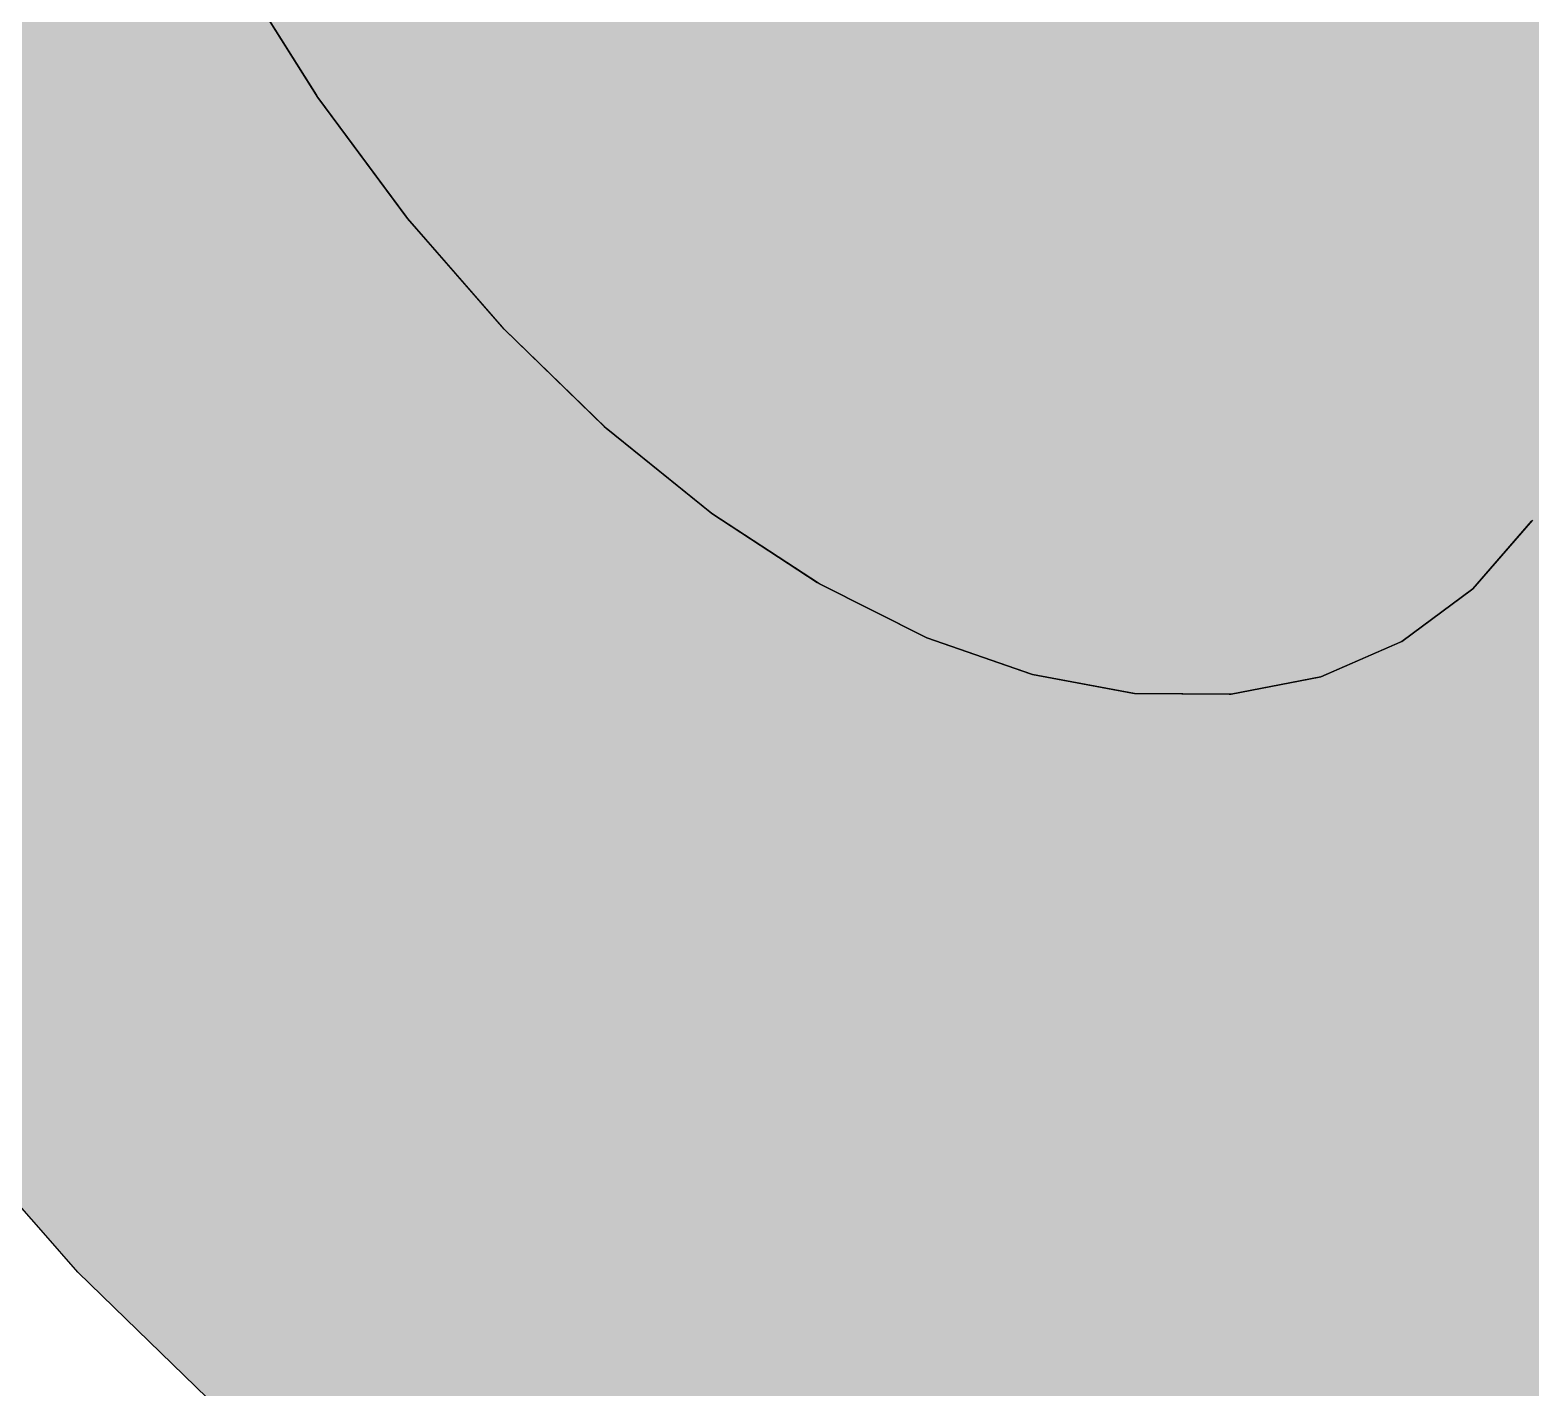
# Model space of a CAD drawing. Extents: x 0 to 1682, y 0 to 1188.
# Drawn here: x 1005.67 to 1011.15, y 488.17 to 493.13 of the extents above; entities that cross this region are included whole.
import ezdxf

# ---------------------------------------------------------------- set-up
doc = ezdxf.new("R2010")
doc.units = 0
doc.layers.add('SOMBRA', color=8, linetype='CONTINUOUS')
doc.layers.add('VISIBLE', color=7, linetype='CONTINUOUS')

msp = doc.modelspace()

# ---------------------------------------------------------------- linework, layer by layer
at = {"layer": 'SOMBRA', "color": 252}
for points in [[(1589.7621, 831.8698), (1589.8395, 831.6914), (1002.9408, 492.8453)], [(1589.7621, 831.8698), (1002.9408, 492.8453), (1091.2425, 544.0494)], [(1003.0327, 492.6713), (1002.9408, 492.8453), (1589.8395, 831.6914)], [(1003.0327, 492.6713), (1589.8395, 831.6914), (1501.5495, 780.4902)], [(1590.3575, 830.7102), (1590.4493, 830.5363), (1003.5507, 491.6902)], [(1590.3575, 830.7102), (1003.5507, 491.6902), (1091.8408, 542.8915)], [(1003.6554, 491.5237), (1003.5507, 491.6902), (1590.4493, 830.5363)], [(1003.6554, 491.5237), (1590.4493, 830.5363), (1502.1721, 779.3425)], [(1591.04, 829.5971), (1591.1447, 829.4306), (1004.2461, 490.5845)], [(1591.04, 829.5971), (1004.2461, 490.5845), (1092.5232, 541.7783)], [(1004.3619, 490.4283), (1004.2461, 490.5845), (1591.1447, 829.4306)], [(1004.3619, 490.4283), (1591.1447, 829.4306), (1502.8815, 778.2487)], [(1591.798, 828.5494), (1591.9138, 828.3932), (1005.0152, 489.5471)], [(1591.798, 828.5494), (1005.0152, 489.5471), (1093.2809, 540.7305)], [(1005.1401, 489.4039), (1005.0152, 489.5471), (1591.9138, 828.3932)], [(1005.1401, 489.4039), (1591.9138, 828.3932), (1503.6576, 777.2231)], [(1592.6184, 827.5851), (1592.7433, 827.4419), (1005.8447, 488.5958)], [(1592.6184, 827.5851), (1005.8447, 488.5958), (1094.0986, 539.7646)], [(1005.9766, 488.468), (1005.8447, 488.5958), (1592.7433, 827.4419)], [(1005.9766, 488.468), (1592.7433, 827.4419), (1504.4945, 776.2874)], [(1593.4873, 826.7208), (1593.6192, 826.5929), (1006.7206, 487.7468)], [(1593.4873, 826.7208), (1006.7206, 487.7468), (1094.9715, 538.9025)], [(1006.8572, 487.6366), (1006.7206, 487.7468), (1593.6192, 826.5929)], [(1006.8572, 487.6366), (1593.6192, 826.5929), (1505.373, 775.4549)], [(1594.3897, 825.971), (1594.5264, 825.8608), (1007.6277, 487.0147)], [(1594.3897, 825.971), (1007.6277, 487.0147), (1095.8714, 538.1513)], [(1007.7667, 486.924), (1007.6277, 487.0147), (1594.5264, 825.8608)], [(1007.7667, 486.924), (1594.5264, 825.8608), (1506.2853, 774.7438)], [(1595.3103, 825.3488), (1595.4493, 825.2581), (1008.5507, 486.412)], [(1595.3103, 825.3488), (1008.5507, 486.412), (1096.7917, 537.529)], [(1008.6897, 486.3423), (1008.5507, 486.412), (1595.4493, 825.2581)], [(1008.6897, 486.3423), (1595.4493, 825.2581), (1507.2083, 774.1622)], [(1596.2333, 824.8648), (1596.3723, 824.7951), (1009.4736, 485.949)], [(1596.2333, 824.8648), (1009.4736, 485.949), (1097.7146, 537.0449)], [(1009.6103, 485.9015), (1009.4736, 485.949), (1596.3723, 824.7951)], [(1009.6103, 485.9015), (1596.3723, 824.7951), (1508.1286, 773.7212)], [(1597.1428, 824.5272), (1597.2794, 824.4797), (1010.3808, 485.6336)], [(1597.1428, 824.5272), (1010.3808, 485.6336), (1098.6269, 536.7089)], [(1010.5127, 485.6091), (1010.3808, 485.6336), (1597.2794, 824.4797)], [(1010.5127, 485.6091), (1597.2794, 824.4797), (1509.0285, 773.4274)], [(1003.0327, 492.6713), (1501.5495, 780.4902), (1153.3452, 578.5592)], [(1003.6554, 491.5237), (1502.1721, 779.3425), (1154.0218, 577.4426)], [(1004.3619, 490.4283), (1502.8815, 778.2487), (1154.7719, 576.3878)], [(1005.1401, 489.4039), (1503.6576, 777.2231), (1155.5857, 575.4143)], [(1005.9766, 488.468), (1504.4945, 776.2874), (1156.447, 574.5375)], [(1006.8572, 487.6366), (1505.373, 775.4549), (1157.3505, 573.7781)], [(1007.7667, 486.924), (1506.2853, 774.7438), (1158.2668, 573.1408)], [(1008.6897, 486.3423), (1507.2083, 774.1622), (1159.1891, 572.6417)], [(1009.6103, 485.9015), (1508.1286, 773.7212), (1160.1003, 572.2886)], [(1010.5127, 485.6091), (1509.0285, 773.4274), (1160.9872, 572.0888)], [(1152.7622, 579.7232), (1002.8634, 493.0237), (1002.8095, 493.148)], [(1152.7622, 579.7232), (1091.2425, 544.0494), (1002.8634, 493.0237)], [(1003.0327, 492.6713), (1153.3452, 578.5592), (1003.3949, 491.9853)], [(1153.3452, 578.5592), (1003.4588, 491.8642), (1003.3949, 491.9853)], [(1153.3452, 578.5592), (1091.8408, 542.8915), (1003.4588, 491.8642)], [(1003.6554, 491.5237), (1154.0218, 577.4426), (1004.0684, 490.867)], [(1154.0218, 577.4426), (1004.1414, 490.751), (1004.0684, 490.867)], [(1154.0218, 577.4426), (1092.5232, 541.7783), (1004.1414, 490.751)], [(1004.3619, 490.4283), (1154.7719, 576.3878), (1004.8187, 489.8122)], [(1154.7719, 576.3878), (1004.8993, 489.7034), (1004.8187, 489.8122)], [(1154.7719, 576.3878), (1093.2809, 540.7305), (1004.8993, 489.7034)], [(1005.1401, 489.4039), (1155.5857, 575.4143), (1005.6328, 488.8389)], [(1155.5857, 575.4143), (1005.7198, 488.7391), (1005.6328, 488.8389)], [(1155.5857, 575.4143), (1094.0986, 539.7646), (1005.7198, 488.7391)], [(1005.9766, 488.468), (1156.447, 574.5375), (1006.4968, 487.9637)], [(1156.447, 574.5375), (1006.5887, 487.8747), (1006.4968, 487.9637)], [(1156.447, 574.5375), (1094.9715, 538.9025), (1006.5887, 487.8747)], [(1006.8572, 487.6366), (1157.3505, 573.7781), (1007.3959, 487.2018)], [(1157.3505, 573.7781), (1007.4911, 487.125), (1007.3959, 487.2018)], [(1157.3505, 573.7781), (1095.8714, 538.1513), (1007.4911, 487.125)], [(1007.7667, 486.924), (1158.2668, 573.1408), (1008.3149, 486.566)], [(1158.2668, 573.1408), (1008.4117, 486.5028), (1008.3149, 486.566)], [(1158.2668, 573.1408), (1096.7917, 537.529), (1008.4117, 486.5028)], [(1008.6897, 486.3423), (1159.1891, 572.6417), (1009.2378, 486.0673)], [(1159.1891, 572.6417), (1009.3347, 486.0187), (1009.2378, 486.0673)], [(1159.1891, 572.6417), (1097.7146, 537.0449), (1009.3347, 486.0187)], [(1009.6103, 485.9015), (1160.1003, 572.2886), (1010.149, 485.7142)], [(1160.1003, 572.2886), (1010.2442, 485.6811), (1010.149, 485.7142)], [(1160.1003, 572.2886), (1098.6269, 536.7089), (1010.2442, 485.6811)], [(1010.5127, 485.6091), (1160.9872, 572.0888), (1011.0329, 485.5127)], [(1160.9872, 572.0888), (1011.1248, 485.4957), (1011.0329, 485.5127)], [(1160.9872, 572.0888), (1099.5055, 536.5223), (1011.1248, 485.4957)], [(1091.2425, 544.0494), (1002.9408, 492.8453), (1002.8634, 493.0237)], [(1091.8408, 542.8915), (1003.5507, 491.6902), (1003.4588, 491.8642)], [(1092.5232, 541.7783), (1004.2461, 490.5845), (1004.1414, 490.751)], [(1093.2809, 540.7305), (1005.0152, 489.5471), (1004.8993, 489.7034)], [(1094.0986, 539.7646), (1005.8447, 488.5958), (1005.7198, 488.7391)], [(1094.9715, 538.9025), (1006.7206, 487.7468), (1006.5887, 487.8747)], [(1095.8714, 538.1513), (1007.6277, 487.0147), (1007.4911, 487.125)], [(1096.7917, 537.529), (1008.5507, 486.412), (1008.4117, 486.5028)], [(1097.7146, 537.0449), (1009.4736, 485.949), (1009.3347, 486.0187)], [(1098.6269, 536.7089), (1010.3808, 485.6336), (1010.2442, 485.6811)], [(1099.5055, 536.5223), (1011.2567, 485.4712), (1011.1248, 485.4957)], [(1005.7088, 493.3399), (1006.0004, 493.1046), (1005.9473, 493.4437)], [(1005.9473, 493.4437), (1006.0004, 493.1046), (1006.1864, 493.2119)], [(1005.3622, 493.189), (1005.7303, 492.9486), (1005.7088, 493.3399)], [(1005.7088, 493.3399), (1005.7303, 492.9486), (1006.0004, 493.1046)], [(1006.5037, 493.0636), (1006.3887, 493.3287), (1006.3114, 493.2841)], [(1006.5564, 493.1025), (1006.4257, 493.3501), (1006.3887, 493.3287)], [(1006.5037, 493.0636), (1006.5564, 493.1025), (1006.3887, 493.3287)], [(1006.5564, 493.1025), (1006.7212, 492.8802), (1006.4257, 493.3501)], [(1006.4106, 492.9947), (1006.3114, 493.2841), (1006.1864, 493.2119)], [(1006.4106, 492.9947), (1006.5037, 493.0636), (1006.3114, 493.2841)], [(1006.2676, 492.889), (1006.1864, 493.2119), (1006.0004, 493.1046)], [(1006.2676, 492.889), (1006.4106, 492.9947), (1006.1864, 493.2119)], [(1005.3622, 493.189), (1005.3347, 492.7202), (1005.7303, 492.9486)], [(1006.0584, 492.7344), (1006.0004, 493.1046), (1005.7303, 492.9486)], [(1006.0584, 492.7344), (1006.2676, 492.889), (1006.0004, 493.1046)], [(1006.5037, 493.0636), (1006.6894, 492.8506), (1006.5564, 493.1025)], [(1006.5564, 493.1025), (1006.6894, 492.8506), (1006.7212, 492.8802)], [(1006.4106, 492.9947), (1006.6228, 492.7889), (1006.5037, 493.0636)], [(1006.5037, 493.0636), (1006.6228, 492.7889), (1006.6894, 492.8506)], [(1006.2676, 492.889), (1006.5152, 492.6891), (1006.4106, 492.9947)], [(1006.4106, 492.9947), (1006.5152, 492.6891), (1006.6228, 492.7889)], [(1005.7545, 492.5096), (1005.7303, 492.9486), (1005.3347, 492.7202)], [(1005.7545, 492.5096), (1006.0584, 492.7344), (1005.7303, 492.9486)], [(1006.0584, 492.7344), (1006.3551, 492.5406), (1006.2676, 492.889)], [(1006.2676, 492.889), (1006.3551, 492.5406), (1006.5152, 492.6891)], [(1006.8703, 492.6432), (1006.7212, 492.8802), (1006.6894, 492.8506)], [(1006.8703, 492.6432), (1007.0481, 492.4393), (1006.7212, 492.8802)], [(1006.8259, 492.5921), (1006.6894, 492.8506), (1006.6228, 492.7889)], [(1006.8259, 492.5921), (1006.8703, 492.6432), (1006.6894, 492.8506)], [(1006.7474, 492.5018), (1006.6228, 492.7889), (1006.5152, 492.6891)], [(1006.7474, 492.5018), (1006.8259, 492.5921), (1006.6228, 492.7889)], [(1005.3027, 492.1756), (1005.7545, 492.5096), (1005.3347, 492.7202)], [(1005.7545, 492.5096), (1006.1226, 492.3249), (1006.0584, 492.7344)], [(1006.0584, 492.7344), (1006.1226, 492.3249), (1006.3551, 492.5406)], [(1006.6269, 492.3631), (1006.5152, 492.6891), (1006.3551, 492.5406)], [(1006.6269, 492.3631), (1006.7474, 492.5018), (1006.5152, 492.6891)], [(1006.8259, 492.5921), (1007.0219, 492.4021), (1006.8703, 492.6432)], [(1006.8703, 492.6432), (1007.0219, 492.4021), (1007.0481, 492.4393)], [(1006.7474, 492.5018), (1006.9673, 492.3243), (1006.8259, 492.5921)], [(1006.8259, 492.5921), (1006.9673, 492.3243), (1007.0219, 492.4021)], [(1005.3027, 492.1756), (1005.782, 492.009), (1005.7545, 492.5096)], [(1005.7545, 492.5096), (1005.782, 492.009), (1006.1226, 492.3249)], [(1006.4507, 492.1603), (1006.3551, 492.5406), (1006.1226, 492.3249)], [(1006.4507, 492.1603), (1006.6269, 492.3631), (1006.3551, 492.5406)], [(1006.6269, 492.3631), (1006.8789, 492.1986), (1006.7474, 492.5018)], [(1006.7474, 492.5018), (1006.8789, 492.1986), (1006.9673, 492.3243)], [(1007.2129, 492.2169), (1007.0481, 492.4393), (1007.0219, 492.4021)], [(1007.2129, 492.2169), (1007.4006, 492.035), (1007.0481, 492.4393)], [(1007.1776, 492.1546), (1007.0219, 492.4021), (1006.9673, 492.3243)], [(1007.1776, 492.1546), (1007.2129, 492.2169), (1007.0219, 492.4021)], [(1006.4507, 492.1603), (1006.7474, 492.0115), (1006.6269, 492.3631)], [(1006.6269, 492.3631), (1006.7474, 492.0115), (1006.8789, 492.1986)], [(1006.1946, 491.8656), (1006.1226, 492.3249), (1005.782, 492.009)], [(1006.1946, 491.8656), (1006.4507, 492.1603), (1006.1226, 492.3249)], [(1007.1151, 492.0443), (1006.9673, 492.3243), (1006.8789, 492.1986)], [(1007.1151, 492.0443), (1007.1776, 492.1546), (1006.9673, 492.3243)], [(1005.3027, 492.1756), (1005.2648, 491.5294), (1005.782, 492.009)], [(1007.0192, 491.8752), (1006.8789, 492.1986), (1006.7474, 492.0115)], [(1007.0192, 491.8752), (1007.1151, 492.0443), (1006.8789, 492.1986)], [(1007.1776, 492.1546), (1007.3806, 491.9907), (1007.2129, 492.2169)], [(1007.2129, 492.2169), (1007.3806, 491.9907), (1007.4006, 492.035)], [(1006.1946, 491.8656), (1006.5564, 491.7398), (1006.4507, 492.1603)], [(1006.4507, 492.1603), (1006.5564, 491.7398), (1006.7474, 492.0115)], [(1007.1151, 492.0443), (1007.3388, 491.8983), (1007.1776, 492.1546)], [(1007.1776, 492.1546), (1007.3388, 491.8983), (1007.3806, 491.9907)], [(1005.8139, 491.4276), (1005.782, 492.009), (1005.2648, 491.5294)], [(1005.8139, 491.4276), (1006.1946, 491.8656), (1005.782, 492.009)], [(1006.8789, 491.6277), (1006.7474, 492.0115), (1006.5564, 491.7398)], [(1006.8789, 491.6277), (1007.0192, 491.8752), (1006.7474, 492.0115)], [(1007.0192, 491.8752), (1007.2712, 491.7488), (1007.1151, 492.0443)], [(1007.1151, 492.0443), (1007.2712, 491.7488), (1007.3388, 491.8983)], [(1007.5784, 491.8311), (1007.4006, 492.035), (1007.3806, 491.9907)], [(1007.5784, 491.8311), (1007.7729, 491.6742), (1007.4006, 492.035)], [(1007.5528, 491.7585), (1007.3806, 491.9907), (1007.3388, 491.8983)], [(1007.5528, 491.7585), (1007.5784, 491.8311), (1007.3806, 491.9907)], [(1007.5073, 491.6303), (1007.3388, 491.8983), (1007.2712, 491.7488)], [(1007.5073, 491.6303), (1007.5528, 491.7585), (1007.3388, 491.8983)], [(1005.8139, 491.4276), (1006.2766, 491.3418), (1006.1946, 491.8656)], [(1006.1946, 491.8656), (1006.2766, 491.3418), (1006.5564, 491.7398)], [(1006.8789, 491.6277), (1007.1705, 491.5263), (1007.0192, 491.8752)], [(1007.0192, 491.8752), (1007.1705, 491.5263), (1007.2712, 491.7488)], [(1007.5528, 491.7585), (1007.7593, 491.6236), (1007.5784, 491.8311)], [(1007.5784, 491.8311), (1007.7593, 491.6236), (1007.7729, 491.6742)], [(1006.675, 491.2679), (1006.5564, 491.7398), (1006.2766, 491.3418)], [(1006.675, 491.2679), (1006.8789, 491.6277), (1006.5564, 491.7398)], [(1007.4376, 491.4334), (1007.2712, 491.7488), (1007.1705, 491.5263)], [(1007.4376, 491.4334), (1007.5073, 491.6303), (1007.2712, 491.7488)], [(1007.5073, 491.6303), (1007.731, 491.518), (1007.5528, 491.7585)], [(1007.5528, 491.7585), (1007.731, 491.518), (1007.7593, 491.6236)], [(1007.9606, 491.4922), (1007.7729, 491.6742), (1007.7593, 491.6236)], [(1007.9606, 491.4922), (1008.1584, 491.363), (1007.7729, 491.6742)], [(1006.675, 491.2679), (1007.0243, 491.2032), (1006.8789, 491.6277)], [(1006.8789, 491.6277), (1007.0243, 491.2032), (1007.1705, 491.5263)], [(1007.4376, 491.4334), (1007.6853, 491.3473), (1007.5073, 491.6303)], [(1007.5073, 491.6303), (1007.6853, 491.3473), (1007.731, 491.518)], [(1007.945, 491.4107), (1007.7593, 491.6236), (1007.731, 491.518)], [(1007.945, 491.4107), (1007.9606, 491.4922), (1007.7593, 491.6236)], [(1005.2186, 490.7425), (1005.8139, 491.4276), (1005.2648, 491.5294)], [(1007.3357, 491.1455), (1007.1705, 491.5263), (1007.0243, 491.2032)], [(1007.3357, 491.1455), (1007.4376, 491.4334), (1007.1705, 491.5263)], [(1007.9175, 491.2666), (1007.731, 491.518), (1007.6853, 491.3473)], [(1007.9175, 491.2666), (1007.945, 491.4107), (1007.731, 491.518)], [(1007.945, 491.4107), (1008.1516, 491.3071), (1007.9606, 491.4922)], [(1007.9606, 491.4922), (1008.1516, 491.3071), (1008.1584, 491.363)], [(1005.2186, 490.7425), (1005.8519, 490.7375), (1005.8139, 491.4276)], [(1005.8139, 491.4276), (1005.8519, 490.7375), (1006.2766, 491.3418)], [(1007.3357, 491.1455), (1007.6172, 491.0933), (1007.4376, 491.4334)], [(1007.4376, 491.4334), (1007.6172, 491.0933), (1007.6853, 491.3473)], [(1007.9175, 491.2666), (1008.1373, 491.1902), (1007.945, 491.4107)], [(1007.945, 491.4107), (1008.1373, 491.1902), (1008.1516, 491.3071)], [(1007.8751, 491.0454), (1007.6853, 491.3473), (1007.6172, 491.0933)], [(1007.8751, 491.0454), (1007.9175, 491.2666), (1007.6853, 491.3473)], [(1008.3529, 491.2061), (1008.1584, 491.363), (1008.1516, 491.3071)], [(1008.3529, 491.2061), (1008.5507, 491.1068), (1008.1584, 491.363)], [(1006.372, 490.7334), (1006.2766, 491.3418), (1005.8519, 490.7375)], [(1006.372, 490.7334), (1006.675, 491.2679), (1006.2766, 491.3418)], [(1008.3476, 491.117), (1008.1516, 491.3071), (1008.1373, 491.1902)], [(1008.3476, 491.117), (1008.3529, 491.2061), (1008.1516, 491.3071)], [(1011.0656, 491.1846), (1011.1533, 491.3393), (1010.9349, 491.088)], [(1011.0656, 491.1846), (1011.1986, 491.2829), (1011.1533, 491.3393)], [(1006.372, 490.7334), (1006.8102, 490.7299), (1006.675, 491.2679)], [(1006.675, 491.2679), (1006.8102, 490.7299), (1007.0243, 491.2032)], [(1007.8751, 491.0454), (1008.1143, 491.0011), (1007.9175, 491.2666)], [(1007.9175, 491.2666), (1008.1143, 491.0011), (1008.1373, 491.1902)], [(1011.132, 491.095), (1011.1986, 491.2829), (1011.0656, 491.1846)], [(1011.132, 491.095), (1011.2932, 491.1652), (1011.1986, 491.2829)], [(1007.1875, 490.7269), (1007.0243, 491.2032), (1006.8102, 490.7299)], [(1007.1875, 490.7269), (1007.3357, 491.1455), (1007.0243, 491.2032)], [(1008.3384, 490.9596), (1008.1373, 491.1902), (1008.1143, 491.0011)], [(1008.3384, 490.9596), (1008.3476, 491.117), (1008.1373, 491.1902)], [(1008.3476, 491.117), (1008.5507, 491.0464), (1008.3529, 491.2061)], [(1008.3529, 491.2061), (1008.5507, 491.0464), (1008.5507, 491.1068)], [(1011.0656, 491.1846), (1010.9349, 491.088), (1010.9764, 491.0272)], [(1011.132, 491.095), (1011.0656, 491.1846), (1010.9764, 491.0272)], [(1007.1875, 490.7269), (1007.5184, 490.7243), (1007.3357, 491.1455)], [(1007.3357, 491.1455), (1007.5184, 490.7243), (1007.6172, 491.0933)], [(1011.2495, 490.9365), (1011.2932, 491.1652), (1011.132, 491.095)], [(1007.8133, 490.722), (1007.6172, 491.0933), (1007.5184, 490.7243)], [(1007.8133, 490.722), (1007.8751, 491.0454), (1007.6172, 491.0933)], [(1008.3384, 490.9596), (1008.5507, 490.9202), (1008.3476, 491.117)], [(1008.3476, 491.117), (1008.5507, 490.9202), (1008.5507, 491.0464)], [(1008.7485, 490.9777), (1008.5507, 491.1068), (1008.5507, 491.0464)], [(1008.7485, 490.9777), (1008.9429, 490.9101), (1008.5507, 491.1068)], [(1010.8247, 490.9612), (1010.9349, 491.088), (1010.6757, 490.8964)], [(1010.8247, 490.9612), (1010.9764, 491.0272), (1010.9349, 491.088)], [(1011.132, 491.095), (1010.9764, 491.0272), (1011.0631, 490.9003)], [(1011.2495, 490.9365), (1011.132, 491.095), (1011.0631, 490.9003)], [(1007.8133, 490.722), (1008.0799, 490.7198), (1007.8751, 491.0454)], [(1007.8751, 491.0454), (1008.0799, 490.7198), (1008.1143, 491.0011)], [(1008.7537, 490.8826), (1008.5507, 491.0464), (1008.5507, 490.9202)], [(1008.7537, 490.8826), (1008.7485, 490.9777), (1008.5507, 491.0464)], [(1010.8848, 490.8657), (1010.9764, 491.0272), (1010.8247, 490.9612)], [(1010.8848, 490.8657), (1011.0631, 490.9003), (1010.9764, 491.0272)], [(1008.3242, 490.7179), (1008.1143, 491.0011), (1008.0799, 490.7198)], [(1008.3242, 490.7179), (1008.3384, 490.9596), (1008.1143, 491.0011)], [(1008.3242, 490.7179), (1008.5507, 490.7161), (1008.3384, 490.9596)], [(1008.3384, 490.9596), (1008.5507, 490.7161), (1008.5507, 490.9202)], [(1008.7537, 490.8826), (1008.9498, 490.8462), (1008.7485, 490.9777)], [(1008.7485, 490.9777), (1008.9498, 490.8462), (1008.9429, 490.9101)], [(1010.8247, 490.9612), (1010.6757, 490.8964), (1010.7127, 490.8323)], [(1010.8848, 490.8657), (1010.8247, 490.9612), (1010.7127, 490.8323)], [(1008.763, 490.7144), (1008.5507, 490.9202), (1008.5507, 490.7161)], [(1008.763, 490.7144), (1008.7537, 490.8826), (1008.5507, 490.9202)], [(1009.1408, 490.8108), (1008.9429, 490.9101), (1008.9498, 490.8462)], [(1009.1408, 490.8108), (1009.3285, 490.776), (1008.9429, 490.9101)], [(1011.2495, 490.9365), (1011.0631, 490.9003), (1011.2033, 490.6951)], [(1008.763, 490.7144), (1008.964, 490.7128), (1008.7537, 490.8826)], [(1008.7537, 490.8826), (1008.964, 490.7128), (1008.9498, 490.8462)], [(1010.545, 490.7997), (1010.6757, 490.8964), (1010.3801, 490.7677)], [(1010.545, 490.7997), (1010.7127, 490.8323), (1010.6757, 490.8964)], [(1010.8848, 490.8657), (1010.7127, 490.8323), (1010.79, 490.6984)], [(1010.991, 490.6968), (1010.8848, 490.8657), (1010.79, 490.6984)], [(1010.991, 490.6968), (1011.0631, 490.9003), (1010.8848, 490.8657)], [(1010.991, 490.6968), (1011.2033, 490.6951), (1011.0631, 490.9003)], [(1009.1564, 490.7113), (1008.9498, 490.8462), (1008.964, 490.7128)], [(1009.1564, 490.7113), (1009.1408, 490.8108), (1008.9498, 490.8462)], [(1009.1564, 490.7113), (1009.342, 490.7099), (1009.1408, 490.8108)], [(1009.1408, 490.8108), (1009.342, 490.7099), (1009.3285, 490.776)], [(1010.545, 490.7997), (1010.3801, 490.7677), (1010.412, 490.7014)], [(1010.5977, 490.6999), (1010.545, 490.7997), (1010.412, 490.7014)], [(1010.5977, 490.6999), (1010.7127, 490.8323), (1010.545, 490.7997)], [(1010.5977, 490.6999), (1010.79, 490.6984), (1010.7127, 490.8323)], [(1005.2186, 490.7425), (1005.5455, 490.3016), (1005.8519, 490.7375)], [(1009.5229, 490.7084), (1009.3285, 490.776), (1009.342, 490.7099)], [(1009.5229, 490.7084), (1009.7007, 490.707), (1009.3285, 490.776)], [(1010.2311, 490.7028), (1010.3801, 490.7677), (1010.0533, 490.7042)], [(1010.2311, 490.7028), (1010.412, 490.7014), (1010.3801, 490.7677)], [(1005.898, 489.8973), (1005.8519, 490.7375), (1005.5455, 490.3016)], [(1005.898, 489.8973), (1006.372, 490.7334), (1005.8519, 490.7375)], [(1005.898, 489.8973), (1006.4851, 490.0113), (1006.372, 490.7334)], [(1006.372, 490.7334), (1006.4851, 490.0113), (1006.8102, 490.7299)], [(1006.9673, 490.1049), (1006.8102, 490.7299), (1006.4851, 490.0113)], [(1006.9673, 490.1049), (1007.1875, 490.7269), (1006.8102, 490.7299)], [(1006.9673, 490.1049), (1007.3736, 490.1838), (1007.1875, 490.7269)], [(1007.1875, 490.7269), (1007.3736, 490.1838), (1007.5184, 490.7243)], [(1007.7233, 490.2518), (1007.5184, 490.7243), (1007.3736, 490.1838)], [(1007.7233, 490.2518), (1007.8133, 490.722), (1007.5184, 490.7243)], [(1007.7233, 490.2518), (1008.0301, 490.3113), (1007.8133, 490.722)], [(1007.8133, 490.722), (1008.0301, 490.3113), (1008.0799, 490.7198)], [(1008.3035, 490.3644), (1008.0799, 490.7198), (1008.0301, 490.3113)], [(1008.3035, 490.3644), (1008.3242, 490.7179), (1008.0799, 490.7198)], [(1008.3035, 490.3644), (1008.5507, 490.4124), (1008.3242, 490.7179)], [(1008.3242, 490.7179), (1008.5507, 490.4124), (1008.5507, 490.7161)], [(1008.7772, 490.4564), (1008.5507, 490.7161), (1008.5507, 490.4124)], [(1008.7772, 490.4564), (1008.763, 490.7144), (1008.5507, 490.7161)], [(1008.7772, 490.4564), (1008.9871, 490.4972), (1008.763, 490.7144)], [(1008.763, 490.7144), (1008.9871, 490.4972), (1008.964, 490.7128)], [(1009.1839, 490.5354), (1008.964, 490.7128), (1008.9871, 490.4972)], [(1009.1839, 490.5354), (1009.1564, 490.7113), (1008.964, 490.7128)], [(1009.1839, 490.5354), (1009.3703, 490.5716), (1009.1564, 490.7113)], [(1009.1564, 490.7113), (1009.3703, 490.5716), (1009.342, 490.7099)], [(1009.5486, 490.6062), (1009.342, 490.7099), (1009.3703, 490.5716)], [(1009.5486, 490.6062), (1009.5229, 490.7084), (1009.342, 490.7099)], [(1009.5486, 490.6062), (1009.7207, 490.6397), (1009.5229, 490.7084)], [(1009.5229, 490.7084), (1009.7207, 490.6397), (1009.7007, 490.707)], [(1009.8885, 490.6722), (1009.7007, 490.707), (1009.7207, 490.6397)], [(1009.8885, 490.6722), (1010.0533, 490.7042), (1009.7007, 490.707)], [(1009.8885, 490.6722), (1010.0794, 490.6368), (1010.0533, 490.7042)], [(1010.2311, 490.7028), (1010.0533, 490.7042), (1010.0794, 490.6368)], [(1010.2755, 490.6005), (1010.2311, 490.7028), (1010.0794, 490.6368)], [(1010.2755, 490.6005), (1010.412, 490.7014), (1010.2311, 490.7028)], [(1010.2755, 490.6005), (1010.4785, 490.5628), (1010.412, 490.7014)], [(1010.5977, 490.6999), (1010.412, 490.7014), (1010.4785, 490.5628)], [(1010.6908, 490.5235), (1010.5977, 490.6999), (1010.4785, 490.5628)], [(1010.6908, 490.5235), (1010.79, 490.6984), (1010.5977, 490.6999)], [(1010.6908, 490.5235), (1010.915, 490.4819), (1010.79, 490.6984)], [(1010.991, 490.6968), (1010.79, 490.6984), (1010.915, 490.4819)], [(1011.1541, 490.4376), (1010.991, 490.6968), (1010.915, 490.4819)], [(1011.1541, 490.4376), (1011.2033, 490.6951), (1010.991, 490.6968)], [(1009.5486, 490.6062), (1009.7626, 490.4989), (1009.7207, 490.6397)], [(1009.9238, 490.5691), (1009.8885, 490.6722), (1009.7207, 490.6397)], [(1009.9238, 490.5691), (1009.7207, 490.6397), (1009.7626, 490.4989)], [(1009.9238, 490.5691), (1010.0794, 490.6368), (1009.8885, 490.6722)], [(1009.9238, 490.5691), (1010.1341, 490.4959), (1010.0794, 490.6368)], [(1010.2755, 490.6005), (1010.0794, 490.6368), (1010.1341, 490.4959)], [(1009.594, 490.4255), (1009.5486, 490.6062), (1009.3703, 490.5716)], [(1009.594, 490.4255), (1009.7626, 490.4989), (1009.5486, 490.6062)], [(1010.354, 490.4195), (1010.2755, 490.6005), (1010.1341, 490.4959)], [(1010.354, 490.4195), (1010.4785, 490.5628), (1010.2755, 490.6005)], [(1009.2262, 490.2654), (1009.1839, 490.5354), (1008.9871, 490.4972)], [(1009.1839, 490.5354), (1009.4161, 490.348), (1009.3703, 490.5716)], [(1009.2262, 490.2654), (1009.4161, 490.348), (1009.1839, 490.5354)], [(1009.594, 490.4255), (1009.3703, 490.5716), (1009.4161, 490.348)], [(1009.9863, 490.3867), (1009.9238, 490.5691), (1009.7626, 490.4989)], [(1009.9863, 490.3867), (1010.1341, 490.4959), (1009.9238, 490.5691)], [(1010.354, 490.4195), (1010.5861, 490.3388), (1010.4785, 490.5628)], [(1010.6908, 490.5235), (1010.4785, 490.5628), (1010.5861, 490.3388)], [(1010.8338, 490.2527), (1010.6908, 490.5235), (1010.5861, 490.3388)], [(1010.8338, 490.2527), (1010.915, 490.4819), (1010.6908, 490.5235)], [(1008.7772, 490.4564), (1009.0214, 490.1763), (1008.9871, 490.4972)], [(1009.2262, 490.2654), (1008.9871, 490.4972), (1009.0214, 490.1763)], [(1009.594, 490.4255), (1009.8302, 490.2713), (1009.7626, 490.4989)], [(1009.9863, 490.3867), (1009.7626, 490.4989), (1009.8302, 490.2713)], [(1009.9863, 490.3867), (1010.2225, 490.2682), (1010.1341, 490.4959)], [(1010.354, 490.4195), (1010.1341, 490.4959), (1010.2225, 490.2682)], [(1010.8338, 490.2527), (1011.1009, 490.1598), (1010.915, 490.4819)], [(1011.1541, 490.4376), (1010.915, 490.4819), (1011.1009, 490.1598)], [(1008.3035, 490.3644), (1008.5507, 489.9713), (1008.5507, 490.4124)], [(1008.7979, 490.079), (1008.7772, 490.4564), (1008.5507, 490.4124)], [(1008.7979, 490.079), (1008.5507, 490.4124), (1008.5507, 489.9713)], [(1008.7979, 490.079), (1009.0214, 490.1763), (1008.7772, 490.4564)], [(1009.6637, 490.1482), (1009.594, 490.4255), (1009.4161, 490.348)], [(1009.6637, 490.1482), (1009.8302, 490.2713), (1009.594, 490.4255)], [(1010.4744, 490.1418), (1010.354, 490.4195), (1010.2225, 490.2682)], [(1010.4744, 490.1418), (1010.5861, 490.3388), (1010.354, 490.4195)], [(1011.3925, 490.0584), (1011.1541, 490.4376), (1011.1009, 490.1598)], [(1008.2733, 489.8506), (1008.3035, 490.3644), (1008.0301, 490.3113)], [(1008.2733, 489.8506), (1008.5507, 489.9713), (1008.3035, 490.3644)], [(1010.0822, 490.1067), (1009.9863, 490.3867), (1009.8302, 490.2713)], [(1010.0822, 490.1067), (1010.2225, 490.2682), (1009.9863, 490.3867)], [(1007.7233, 490.2518), (1007.957, 489.7129), (1008.0301, 490.3113)], [(1008.2733, 489.8506), (1008.0301, 490.3113), (1007.957, 489.7129)], [(1009.2262, 490.2654), (1009.4841, 490.0154), (1009.4161, 490.348)], [(1009.6637, 490.1482), (1009.4161, 490.348), (1009.4841, 490.0154)], [(1010.4744, 490.1418), (1010.7462, 490.0054), (1010.5861, 490.3388)], [(1010.8338, 490.2527), (1010.5861, 490.3388), (1010.7462, 490.0054)], [(1005.7221, 489.8631), (1005.5455, 490.3016), (1005.4932, 490.2272)], [(1005.7221, 489.8631), (1005.8519, 489.8883), (1005.5455, 490.3016)], [(1005.8519, 489.8883), (1005.898, 489.8973), (1005.5455, 490.3016)], [(1007.5897, 489.553), (1007.7233, 490.2518), (1007.3736, 490.1838)], [(1007.5897, 489.553), (1007.957, 489.7129), (1007.7233, 490.2518)], [(1009.2881, 489.8705), (1009.2262, 490.2654), (1009.0214, 490.1763)], [(1009.2881, 489.8705), (1009.4841, 490.0154), (1009.2262, 490.2654)], [(1009.6637, 490.1482), (1009.9309, 489.9326), (1009.8302, 490.2713)], [(1010.0822, 490.1067), (1009.8302, 490.2713), (1009.9309, 489.9326)], [(1010.0822, 490.1067), (1010.354, 489.9292), (1010.2225, 490.2682)], [(1010.4744, 490.1418), (1010.2225, 490.2682), (1010.354, 489.9292)], [(1011.0429, 489.8566), (1010.8338, 490.2527), (1010.7462, 490.0054)], [(1011.0429, 489.8566), (1011.1009, 490.1598), (1010.8338, 490.2527)], [(1005.5152, 489.8229), (1005.7221, 489.8631), (1005.4932, 490.2272)], [(1006.9673, 490.1049), (1007.1537, 489.3632), (1007.3736, 490.1838)], [(1007.5897, 489.553), (1007.3736, 490.1838), (1007.1537, 489.3632)], [(1008.7979, 490.079), (1009.0713, 489.7102), (1009.0214, 490.1763)], [(1009.2881, 489.8705), (1009.0214, 490.1763), (1009.0713, 489.7102)], [(1009.7657, 489.7425), (1009.6637, 490.1482), (1009.4841, 490.0154)], [(1009.7657, 489.7425), (1009.9309, 489.9326), (1009.6637, 490.1482)], [(1010.6507, 489.7355), (1010.4744, 490.1418), (1010.354, 489.9292)], [(1010.6507, 489.7355), (1010.7462, 490.0054), (1010.4744, 490.1418)], [(1011.0429, 489.8566), (1011.371, 489.692), (1011.1009, 490.1598)], [(1011.3925, 490.0584), (1011.1009, 490.1598), (1011.371, 489.692)], [(1006.6228, 489.1322), (1006.9673, 490.1049), (1006.4851, 490.0113)], [(1006.6228, 489.1322), (1007.1537, 489.3632), (1006.9673, 490.1049)], [(1010.2225, 489.6972), (1010.0822, 490.1067), (1009.9309, 489.9326)], [(1010.2225, 489.6972), (1010.354, 489.9292), (1010.0822, 490.1067)], [(1008.8281, 489.5303), (1008.7979, 490.079), (1008.5507, 489.9713)], [(1008.8281, 489.5303), (1009.0713, 489.7102), (1008.7979, 490.079)], [(1005.898, 489.8973), (1006.2506, 489.493), (1006.4851, 490.0113)], [(1006.6228, 489.1322), (1006.4851, 490.0113), (1006.2506, 489.493)], [(1009.2881, 489.8705), (1009.583, 489.5323), (1009.4841, 490.0154)], [(1009.7657, 489.7425), (1009.4841, 490.0154), (1009.583, 489.5323)], [(1010.6507, 489.7355), (1010.9788, 489.5212), (1010.7462, 490.0054)], [(1011.0429, 489.8566), (1010.7462, 490.0054), (1010.9788, 489.5212)], [(1008.2733, 489.8506), (1008.5507, 489.3253), (1008.5507, 489.9713)], [(1008.8281, 489.5303), (1008.5507, 489.9713), (1008.5507, 489.3253)], [(1009.7657, 489.7425), (1010.077, 489.4407), (1009.9309, 489.9326)], [(1010.2225, 489.6972), (1009.9309, 489.9326), (1010.077, 489.4407)], [(1010.2225, 489.6972), (1010.545, 489.437), (1010.354, 489.9292)], [(1010.6507, 489.7355), (1010.354, 489.9292), (1010.545, 489.437)], [(1005.7221, 489.8631), (1005.9023, 489.8203), (1005.8519, 489.8883)], [(1005.8519, 489.8883), (1005.9023, 489.8203), (1005.898, 489.8973)], [(1005.9023, 489.8203), (1006.2506, 489.493), (1005.898, 489.8973)], [(1009.378, 489.2964), (1009.2881, 489.8705), (1009.0713, 489.7102)], [(1009.378, 489.2964), (1009.583, 489.5323), (1009.2881, 489.8705)], [(1005.2299, 489.7676), (1005.9471, 489.0049), (1005.5152, 489.8229)], [(1005.5152, 489.8229), (1005.9169, 489.5534), (1005.7221, 489.8631)], [(1005.5152, 489.8229), (1005.9471, 489.0049), (1005.9169, 489.5534)], [(1005.7221, 489.8631), (1005.9169, 489.5534), (1005.9023, 489.8203)], [(1005.9169, 489.5534), (1006.2106, 489.4045), (1005.9023, 489.8203)], [(1005.9023, 489.8203), (1006.2106, 489.4045), (1006.2506, 489.493)], [(1008.2285, 489.0871), (1008.2733, 489.8506), (1007.957, 489.7129)], [(1008.2285, 489.0871), (1008.5507, 489.3253), (1008.2733, 489.8506)], [(1011.3469, 489.2808), (1011.0429, 489.8566), (1010.9788, 489.5212)], [(1011.3469, 489.2808), (1011.371, 489.692), (1011.0429, 489.8566)], [(1005.2299, 489.7676), (1005.6328, 488.8389), (1005.7198, 488.7391)], [(1005.2299, 489.7676), (1005.7198, 488.7391), (1005.956, 488.8419)], [(1005.2299, 489.7676), (1005.956, 488.8419), (1005.9471, 489.0049)], [(1007.5897, 489.553), (1007.8462, 488.8044), (1007.957, 489.7129)], [(1008.2285, 489.0871), (1007.957, 489.7129), (1007.8462, 488.8044)], [(1008.8281, 489.5303), (1009.1443, 489.0275), (1009.0713, 489.7102)], [(1009.378, 489.2964), (1009.0713, 489.7102), (1009.1443, 489.0275)], [(1009.9139, 489.1528), (1009.7657, 489.7425), (1009.583, 489.5323)], [(1009.9139, 489.1528), (1010.077, 489.4407), (1009.7657, 489.7425)], [(1010.9068, 489.145), (1010.6507, 489.7355), (1010.545, 489.437)], [(1010.9068, 489.145), (1010.9788, 489.5212), (1010.6507, 489.7355)], [(1010.4264, 489.1021), (1010.2225, 489.6972), (1010.077, 489.4407)], [(1010.4264, 489.1021), (1010.545, 489.437), (1010.2225, 489.6972)], [(1005.9471, 489.0049), (1006.1269, 489.2196), (1005.9169, 489.5534)], [(1005.9169, 489.5534), (1006.1269, 489.2196), (1006.2106, 489.4045)], [(1007.3806, 488.4602), (1007.5897, 489.553), (1007.1537, 489.3632)], [(1007.3806, 488.4602), (1007.8462, 488.8044), (1007.5897, 489.553)], [(1006.4638, 489.0629), (1006.2506, 489.493), (1006.2106, 489.4045)], [(1006.4638, 489.0629), (1006.5811, 489.114), (1006.2506, 489.493)], [(1006.5811, 489.114), (1006.6228, 489.1322), (1006.2506, 489.493)], [(1008.8729, 488.7151), (1008.8281, 489.5303), (1008.5507, 489.3253)], [(1008.8729, 488.7151), (1009.1443, 489.0275), (1008.8281, 489.5303)], [(1009.378, 489.2964), (1009.7278, 488.8246), (1009.583, 489.5323)], [(1009.9139, 489.1528), (1009.583, 489.5323), (1009.7278, 488.8246)], [(1010.9068, 489.145), (1011.3194, 488.812), (1010.9788, 489.5212)], [(1011.3469, 489.2808), (1010.9788, 489.5212), (1011.3194, 488.812)], [(1009.9139, 489.1528), (1010.2912, 488.7202), (1010.077, 489.4407)], [(1010.4264, 489.1021), (1010.077, 489.4407), (1010.2912, 488.7202)], [(1010.4264, 489.1021), (1010.8247, 488.7159), (1010.545, 489.437)], [(1010.9068, 489.145), (1010.545, 489.437), (1010.8247, 488.7159)], [(1006.2766, 488.9815), (1006.2106, 489.4045), (1006.1269, 489.2196)], [(1006.2766, 488.9815), (1006.4638, 489.0629), (1006.2106, 489.4045)], [(1006.6228, 489.1322), (1006.9951, 488.7714), (1007.1537, 489.3632)], [(1007.3806, 488.4602), (1007.1537, 489.3632), (1006.9951, 488.7714)], [(1008.2285, 489.0871), (1008.5507, 488.3443), (1008.5507, 489.3253)], [(1008.8729, 488.7151), (1008.5507, 489.3253), (1008.5507, 488.3443)], [(1009.5117, 488.4433), (1009.378, 489.2964), (1009.1443, 489.0275)], [(1009.5117, 488.4433), (1009.7278, 488.8246), (1009.378, 489.2964)], [(1005.9471, 489.0049), (1005.9916, 488.9205), (1006.1269, 489.2196)], [(1006.0187, 488.8692), (1006.1269, 489.2196), (1005.9916, 488.9205)], [(1006.0187, 488.8692), (1006.2766, 488.9815), (1006.1269, 489.2196)], [(1010.1341, 488.2766), (1009.9139, 489.1528), (1009.7278, 488.8246)], [(1010.1341, 488.2766), (1010.2912, 488.7202), (1009.9139, 489.1528)], [(1006.4638, 489.0629), (1006.6355, 489.0516), (1006.5811, 489.114)], [(1006.5811, 489.114), (1006.6355, 489.0516), (1006.6228, 489.1322)], [(1006.6355, 489.0516), (1006.9951, 488.7714), (1006.6228, 489.1322)], [(1010.7294, 488.2176), (1010.4264, 489.1021), (1010.2912, 488.7202)], [(1010.7294, 488.2176), (1010.8247, 488.7159), (1010.4264, 489.1021)], [(1011.2874, 488.2674), (1010.9068, 489.145), (1010.8247, 488.7159)], [(1011.2874, 488.2674), (1011.3194, 488.812), (1010.9068, 489.145)], [(1006.2766, 488.9815), (1006.6792, 488.7723), (1006.4638, 489.0629)], [(1006.4638, 489.0629), (1006.6792, 488.7723), (1006.6355, 489.0516)], [(1006.6792, 488.7723), (1006.968, 488.6703), (1006.6355, 489.0516)], [(1006.6355, 489.0516), (1006.968, 488.6703), (1006.9951, 488.7714)], [(1008.1584, 487.8929), (1008.2285, 489.0871), (1007.8462, 488.8044)], [(1008.1584, 487.8929), (1008.5507, 488.3443), (1008.2285, 489.0871)], [(1005.956, 488.8419), (1005.9916, 488.9205), (1005.9471, 489.0049)], [(1008.8729, 488.7151), (1009.2552, 487.9909), (1009.1443, 489.0275)], [(1009.5117, 488.4433), (1009.1443, 489.0275), (1009.2552, 487.9909)], [(1006.0187, 488.8692), (1006.7691, 488.1984), (1006.2766, 488.9815)], [(1006.2766, 488.9815), (1006.7691, 488.1984), (1006.6792, 488.7723)], [(1005.956, 488.8419), (1006.0187, 488.8692), (1005.9916, 488.9205)], [(1005.7198, 488.7391), (1005.8447, 488.5958), (1005.956, 488.8419)], [(1005.956, 488.8419), (1005.8447, 488.5958), (1005.9766, 488.468)], [(1005.956, 488.8419), (1006.4968, 487.9637), (1006.0187, 488.8692)], [(1005.956, 488.8419), (1005.9766, 488.468), (1006.4968, 487.9637)], [(1006.0187, 488.8692), (1006.4968, 487.9637), (1006.5887, 487.8747)], [(1006.0187, 488.8692), (1006.5887, 487.8747), (1006.7959, 488.0279)], [(1006.0187, 488.8692), (1006.7959, 488.0279), (1006.7691, 488.1984)], [(1009.5117, 488.4433), (1009.9477, 487.7501), (1009.7278, 488.8246)], [(1010.1341, 488.2766), (1009.7278, 488.8246), (1009.9477, 487.7501)], [(1006.7691, 488.1984), (1006.9114, 488.4591), (1006.6792, 488.7723)], [(1006.6792, 488.7723), (1006.9114, 488.4591), (1006.968, 488.6703)], [(1007.2411, 488.3571), (1006.9951, 488.7714), (1006.968, 488.6703)], [(1007.2411, 488.3571), (1007.344, 488.4331), (1006.9951, 488.7714)], [(1007.344, 488.4331), (1007.3806, 488.4602), (1006.9951, 488.7714)], [(1007.3806, 488.4602), (1007.7662, 488.1491), (1007.8462, 488.8044)], [(1008.1584, 487.8929), (1007.8462, 488.8044), (1007.7662, 488.1491)], [(1008.9429, 487.44), (1008.8729, 488.7151), (1008.5507, 488.3443)], [(1008.9429, 487.44), (1009.2552, 487.9909), (1008.8729, 488.7151)], [(1010.1341, 488.2766), (1010.6163, 487.6262), (1010.2912, 488.7202)], [(1010.7294, 488.2176), (1010.2912, 488.7202), (1010.6163, 487.6262)], [(1010.7294, 488.2176), (1011.2495, 487.6212), (1010.8247, 488.7159)], [(1011.2874, 488.2674), (1010.8247, 488.7159), (1011.2495, 487.6212)], [(1007.077, 488.2357), (1006.968, 488.6703), (1006.9114, 488.4591)], [(1007.077, 488.2357), (1007.2411, 488.3571), (1006.968, 488.6703)], [(1006.7691, 488.1984), (1006.8199, 488.1176), (1006.9114, 488.4591)], [(1006.8508, 488.0685), (1006.9114, 488.4591), (1006.8199, 488.1176)], [(1006.8508, 488.0685), (1007.077, 488.2357), (1006.9114, 488.4591)], [(1007.344, 488.4331), (1007.4014, 488.3775), (1007.3806, 488.4602)], [(1007.4014, 488.3775), (1007.7662, 488.1491), (1007.3806, 488.4602)], [(1009.7208, 487.1091), (1009.5117, 488.4433), (1009.2552, 487.9909)], [(1009.7208, 487.1091), (1009.9477, 487.7501), (1009.5117, 488.4433)], [(1007.2411, 488.3571), (1007.4014, 488.3775), (1007.344, 488.4331)], [(1007.077, 488.2357), (1007.4735, 488.0906), (1007.2411, 488.3571)], [(1007.2411, 488.3571), (1007.4735, 488.0906), (1007.4014, 488.3775)], [(1007.4735, 488.0906), (1007.7525, 488.0372), (1007.4014, 488.3775)], [(1007.4014, 488.3775), (1007.7525, 488.0372), (1007.7662, 488.1491)], [(1008.1584, 487.8929), (1008.5507, 487.6367), (1008.5507, 488.3443)], [(1008.9429, 487.44), (1008.5507, 488.3443), (1008.5507, 487.6367)], [(1010.4785, 486.9061), (1010.1341, 488.2766), (1009.9477, 487.7501)], [(1010.4785, 486.9061), (1010.6163, 487.6262), (1010.1341, 488.2766)], [(1006.8508, 488.0685), (1007.6217, 487.501), (1007.077, 488.2357)], [(1007.077, 488.2357), (1007.6217, 487.501), (1007.4735, 488.0906)], [(1006.7959, 488.0279), (1006.8199, 488.1176), (1006.7691, 488.1984)], [(1011.2033, 486.8343), (1010.7294, 488.2176), (1010.6163, 487.6262)], [(1011.2033, 486.8343), (1011.2495, 487.6212), (1010.7294, 488.2176)]]:
    msp.add_solid(points, dxfattribs=at)
at = {"layer": 'SOMBRA', "color": 253}
for points in [[(1006.7157, 492.889), (1024.8105, 503.9645), (1006.4257, 493.3501)], [(1024.8105, 503.9645), (1006.7157, 492.889), (1006.7212, 492.8802)], [(1024.8105, 503.9645), (1006.7212, 492.8802), (1025.106, 503.4946)], [(1007.0419, 492.4476), (1025.106, 503.4946), (1006.7212, 492.8802)], [(1025.106, 503.4946), (1007.0419, 492.4476), (1007.0481, 492.4393)], [(1025.106, 503.4946), (1007.0481, 492.4393), (1025.4329, 503.0537)], [(1007.394, 492.0426), (1025.4329, 503.0537), (1007.0481, 492.4393)], [(1025.4329, 503.0537), (1007.394, 492.0426), (1007.4006, 492.035)], [(1025.4329, 503.0537), (1007.4006, 492.035), (1025.7854, 502.6494)]]:
    msp.add_solid(points, dxfattribs=at)
at = {"layer": 'SOMBRA', "color": 254}
for points in [[(1007.7659, 491.681), (1025.7854, 502.6494), (1007.4006, 492.035)], [(1025.7854, 502.6494), (1007.7659, 491.681), (1007.7729, 491.6742)], [(1025.7854, 502.6494), (1007.7729, 491.6742), (1026.1577, 502.2886)], [(1008.1512, 491.3689), (1026.1577, 502.2886), (1007.7729, 491.6742)], [(1026.1577, 502.2886), (1008.1512, 491.3689), (1008.1584, 491.363)], [(1026.1577, 502.2886), (1008.1584, 491.363), (1026.5432, 501.9775)], [(1008.5433, 491.1117), (1026.5432, 501.9775), (1008.1584, 491.363)], [(1026.5432, 501.9775), (1008.5433, 491.1117), (1008.5507, 491.1068)], [(1026.5432, 501.9775), (1008.5507, 491.1068), (1026.9355, 501.7213)], [(1008.9355, 490.9138), (1026.9355, 501.7213), (1008.5507, 491.1068)], [(1026.9355, 501.7213), (1008.9355, 490.9138), (1008.9429, 490.9101)], [(1026.9355, 501.7213), (1008.9429, 490.9101), (1027.3277, 501.5245)], [(1029.0605, 501.5108), (1010.9349, 491.088), (1029.3197, 501.7024)], [(1011.1491, 491.3346), (1029.3197, 501.7024), (1010.9349, 491.088)], [(1009.3212, 490.7786), (1027.3277, 501.5245), (1008.9429, 490.9101)], [(1027.3277, 501.5245), (1009.3212, 490.7786), (1009.3285, 490.776)], [(1027.3277, 501.5245), (1009.3285, 490.776), (1027.7133, 501.3905)], [(1028.7649, 501.3822), (1010.6757, 490.8964), (1029.0605, 501.5108)], [(1010.93, 491.0844), (1029.0605, 501.5108), (1010.6757, 490.8964)], [(1029.0605, 501.5108), (1010.93, 491.0844), (1010.9349, 491.088)], [(1009.6937, 490.7083), (1027.7133, 501.3905), (1009.3285, 490.776)], [(1027.7133, 501.3905), (1009.6937, 490.7083), (1009.7007, 490.707)], [(1027.7133, 501.3905), (1009.7007, 490.707), (1028.0855, 501.3215)], [(1028.4381, 501.3187), (1010.3801, 490.7677), (1028.7649, 501.3822)], [(1010.6701, 490.8939), (1028.7649, 501.3822), (1010.3801, 490.7677)], [(1028.7649, 501.3822), (1010.6701, 490.8939), (1010.6757, 490.8964)], [(1010.0466, 490.7043), (1028.0855, 501.3215), (1009.7007, 490.707)], [(1028.0855, 501.3215), (1010.0466, 490.7043), (1010.0533, 490.7042)], [(1028.0855, 501.3215), (1010.0533, 490.7042), (1028.4381, 501.3187)], [(1010.374, 490.7665), (1028.4381, 501.3187), (1010.0533, 490.7042)], [(1028.4381, 501.3187), (1010.374, 490.7665), (1010.3801, 490.7677)]]:
    msp.add_solid(points, dxfattribs=at)
at = {"layer": 'VISIBLE'}
for p, q in [((1006.7212, 492.8802), (1006.4257, 493.3501)), ((1006.4257, 493.3501), (1006.7157, 492.889)), ((1006.7157, 492.889), (1006.7212, 492.8802)), ((1007.0481, 492.4393), (1006.7212, 492.8802)), ((1006.7212, 492.8802), (1007.0419, 492.4476)), ((1007.0419, 492.4476), (1007.0481, 492.4393)), ((1007.4006, 492.035), (1007.0481, 492.4393)), ((1007.0481, 492.4393), (1007.394, 492.0426)), ((1007.394, 492.0426), (1007.4006, 492.035)), ((1007.7729, 491.6742), (1007.4006, 492.035)), ((1007.4006, 492.035), (1007.7659, 491.681)), ((1007.7659, 491.681), (1007.7729, 491.6742)), ((1008.1584, 491.363), (1007.7729, 491.6742)), ((1007.7729, 491.6742), (1008.1512, 491.3689)), ((1008.1512, 491.3689), (1008.1584, 491.363)), ((1008.5507, 491.1068), (1008.1584, 491.363)), ((1008.1584, 491.363), (1008.5433, 491.1117)), ((1011.1533, 491.3393), (1010.9349, 491.088)), ((1010.9349, 491.088), (1011.1491, 491.3346)), ((1008.5433, 491.1117), (1008.5507, 491.1068)), ((1008.9429, 490.9101), (1008.5507, 491.1068)), ((1008.5507, 491.1068), (1008.9355, 490.9138)), ((1010.9349, 491.088), (1010.6757, 490.8964)), ((1010.6757, 490.8964), (1010.93, 491.0844)), ((1010.93, 491.0844), (1010.9349, 491.088)), ((1008.9355, 490.9138), (1008.9429, 490.9101)), ((1009.3285, 490.776), (1008.9429, 490.9101)), ((1008.9429, 490.9101), (1009.3212, 490.7786)), ((1010.6757, 490.8964), (1010.3801, 490.7677)), ((1010.3801, 490.7677), (1010.6701, 490.8939)), ((1010.6701, 490.8939), (1010.6757, 490.8964)), ((1009.3212, 490.7786), (1009.3285, 490.776)), ((1009.7007, 490.707), (1009.3285, 490.776)), ((1009.3285, 490.776), (1009.6937, 490.7083)), ((1010.3801, 490.7677), (1010.0533, 490.7042)), ((1010.0533, 490.7042), (1010.374, 490.7665)), ((1010.374, 490.7665), (1010.3801, 490.7677)), ((1009.6937, 490.7083), (1009.7007, 490.707)), ((1010.0533, 490.7042), (1009.7007, 490.707)), ((1009.7007, 490.707), (1010.0466, 490.7043)), ((1010.0466, 490.7043), (1010.0533, 490.7042)), ((1005.7198, 488.7391), (1005.6328, 488.8389)), ((1005.8447, 488.5958), (1005.7198, 488.7391)), ((1005.9766, 488.468), (1005.8447, 488.5958)), ((1006.4968, 487.9637), (1005.9766, 488.468))]:
    msp.add_line(p, q, dxfattribs=at)

doc.saveas('drawing.dxf')
